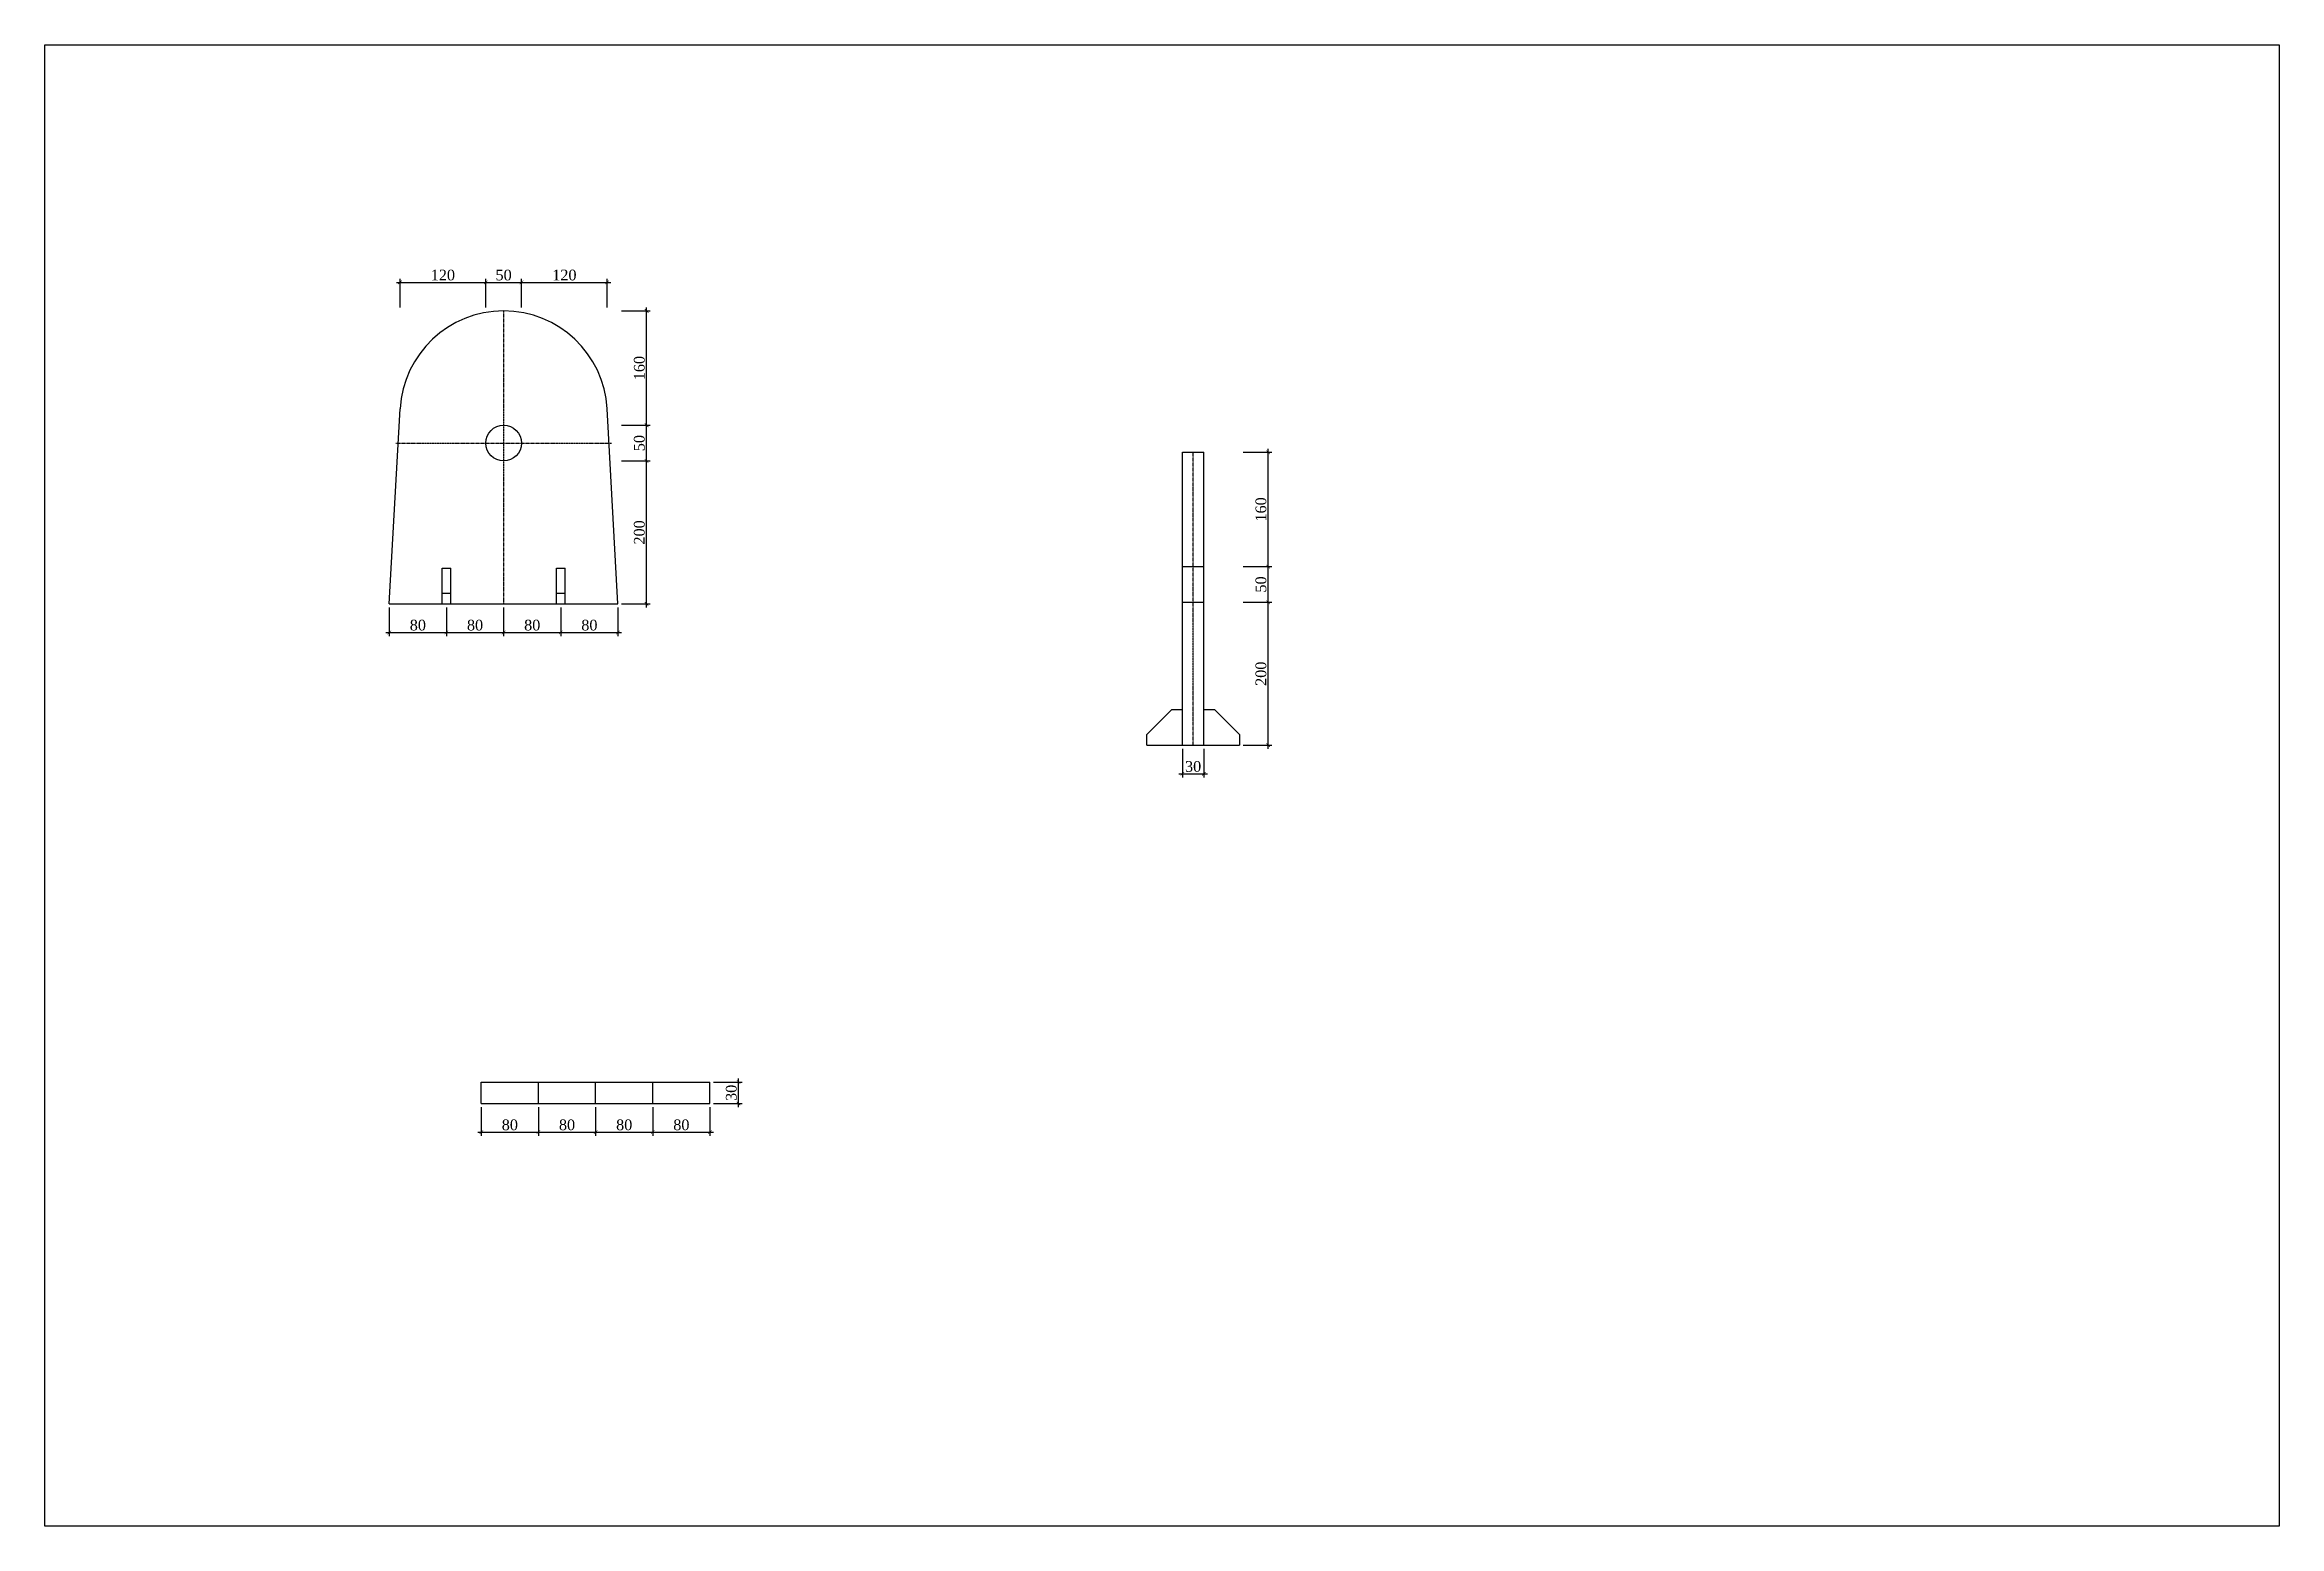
# Model space of a CAD drawing. Extents: x -6092 to 56444, y -2366 to 39110.
import ezdxf

# ---------------------------------------------------------------- set-up
doc = ezdxf.new("R2010")
doc.units = 0
doc.linetypes.add('CENTER', pattern=[2, 1.25, -0.25, 0.25, -0.25])
doc.layers.get('0').update_dxf_attribs({"linetype": 'CONTINUOUS'})
doc.layers.get('Defpoints').update_dxf_attribs({"linetype": 'CONTINUOUS'})
doc.styles.add('dd', font='times.ttf')
doc.dimstyles.get("Standard").update_dxf_attribs({"dimtxt": 0.18, "dimasz": 0.18, "dimexe": 0.18, "dimexo": 0.0625, "dimgap": 0.09, "dimtad": 0, "dimtih": 1, "dimtoh": 1, "dimdec": 4, "dimzin": 0, "dimdsep": 46, "dimtxsty": 'Standard', "dimcen": 0.09, "dimadec": 0, "dimazin": 0, "dimtfac": 1, "dimtdec": 4, "dimtofl": 0, "dimtmove": 0, "dimatfit": 3, "dimfxl": 1, "dimtolj": 1, "dimtzin": 0, "dimarcsym": 0})

# ---------------------------------------------------------------- blocks, each defined once
blk = doc.blocks.new('_ArchTick')
at = {"color": 0, "linetype": 'ByBlock', "const_width": 0.15}
blk.add_lwpolyline([(-0.5, -0.5), (0.5, 0.5)], dxfattribs=at)
blk = doc.blocks.new('*D0')
at = {"color": 0, "lineweight": -2, "transparency": 16777216}
for p, q in [((3551, 23357), (3551, 22557)), ((5151, 23357), (5151, 22557)), ((3451, 22657), (5251, 22657))]:
    blk.add_line(p, q, dxfattribs=at)
at = {"layer": 'Defpoints', "color": 0, "transparency": 16777216}
for p in [(3551, 23457), (5151, 23457), (5151, 22657)]:
    blk.add_point(p, dxfattribs=at)
at = {"color": 0, "lineweight": -2, "transparency": 16777216, "xscale": 100, "yscale": 100, "zscale": 100, "rotation": 180}
blk.add_blockref('_ArchTick', (3551, 22657), dxfattribs=at)
at = {"color": 0, "lineweight": -2, "transparency": 16777216, "xscale": 100, "yscale": 100, "zscale": 100}
blk.add_blockref('_ArchTick', (5151, 22657), dxfattribs=at)
at = {"color": 0, "transparency": 16777216, "insert": (4351, 22860), "char_height": 300, "attachment_point": 5, "style": 'dd'}
blk.add_mtext('\\A1;80', dxfattribs=at)
blk = doc.blocks.new('*D1')
at = {"color": 0, "lineweight": -2, "transparency": 16777216}
for p, q in [((5151, 23357), (5151, 22557)), ((6751, 23357), (6751, 22557)), ((5051, 22657), (6851, 22657))]:
    blk.add_line(p, q, dxfattribs=at)
at = {"layer": 'Defpoints', "color": 0, "transparency": 16777216}
for p in [(5151, 23457), (6751, 23457), (6751, 22657)]:
    blk.add_point(p, dxfattribs=at)
at = {"color": 0, "lineweight": -2, "transparency": 16777216, "xscale": 100, "yscale": 100, "zscale": 100, "rotation": 180}
blk.add_blockref('_ArchTick', (5151, 22657), dxfattribs=at)
at = {"color": 0, "lineweight": -2, "transparency": 16777216, "xscale": 100, "yscale": 100, "zscale": 100}
blk.add_blockref('_ArchTick', (6751, 22657), dxfattribs=at)
at = {"color": 0, "transparency": 16777216, "insert": (5951, 22860), "char_height": 300, "attachment_point": 5, "style": 'dd'}
blk.add_mtext('\\A1;80', dxfattribs=at)
blk = doc.blocks.new('*D2')
at = {"color": 0, "lineweight": -2, "transparency": 16777216}
for p, q in [((6751, 23357), (6751, 22557)), ((8351, 23357), (8351, 22557)), ((6651, 22657), (8451, 22657))]:
    blk.add_line(p, q, dxfattribs=at)
at = {"layer": 'Defpoints', "color": 0, "transparency": 16777216}
for p in [(6751, 23457), (8351, 23457), (8351, 22657)]:
    blk.add_point(p, dxfattribs=at)
at = {"color": 0, "lineweight": -2, "transparency": 16777216, "xscale": 100, "yscale": 100, "zscale": 100, "rotation": 180}
blk.add_blockref('_ArchTick', (6751, 22657), dxfattribs=at)
at = {"color": 0, "lineweight": -2, "transparency": 16777216, "xscale": 100, "yscale": 100, "zscale": 100}
blk.add_blockref('_ArchTick', (8351, 22657), dxfattribs=at)
at = {"color": 0, "transparency": 16777216, "insert": (7551, 22860), "char_height": 300, "attachment_point": 5, "style": 'dd'}
blk.add_mtext('\\A1;80', dxfattribs=at)
blk = doc.blocks.new('*D3')
at = {"color": 0, "lineweight": -2, "transparency": 16777216}
for p, q in [((8351, 23357), (8351, 22557)), ((9951, 23357), (9951, 22557)), ((8251, 22657), (10051, 22657))]:
    blk.add_line(p, q, dxfattribs=at)
at = {"layer": 'Defpoints', "color": 0, "transparency": 16777216}
for p in [(8351, 23457), (9951, 23457), (9951, 22657)]:
    blk.add_point(p, dxfattribs=at)
at = {"color": 0, "lineweight": -2, "transparency": 16777216, "xscale": 100, "yscale": 100, "zscale": 100, "rotation": 180}
blk.add_blockref('_ArchTick', (8351, 22657), dxfattribs=at)
at = {"color": 0, "lineweight": -2, "transparency": 16777216, "xscale": 100, "yscale": 100, "zscale": 100}
blk.add_blockref('_ArchTick', (9951, 22657), dxfattribs=at)
at = {"color": 0, "transparency": 16777216, "insert": (9151, 22860), "char_height": 300, "attachment_point": 5, "style": 'dd'}
blk.add_mtext('\\A1;80', dxfattribs=at)
blk = doc.blocks.new('*D4')
at = {"color": 0, "lineweight": -2, "transparency": 16777216}
for p, q in [((10751, 23357), (10751, 27557)), ((10051, 27457), (10851, 27457)), ((10051, 23457), (10851, 23457))]:
    blk.add_line(p, q, dxfattribs=at)
at = {"layer": 'Defpoints', "color": 0, "transparency": 16777216}
for p in [(9951, 27457), (10751, 27457), (9951, 23457)]:
    blk.add_point(p, dxfattribs=at)
at = {"color": 0, "lineweight": -2, "transparency": 16777216, "xscale": 100, "yscale": 100, "zscale": 100}
for p, rotation in [((10751, 27457), 90), ((10751, 23457), 270)]:
    blk.add_blockref('_ArchTick', p, dxfattribs=dict(at, rotation=rotation))
at = {"color": 0, "transparency": 16777216, "insert": (10549, 25457), "char_height": 300, "attachment_point": 5, "rotation": 90, "style": 'dd'}
blk.add_mtext('\\A1;200', dxfattribs=at)
blk = doc.blocks.new('*D5')
at = {"color": 0, "lineweight": -2, "transparency": 16777216}
for p, q in [((10051, 28457), (10851, 28457)), ((10751, 27357), (10751, 28557)), ((10051, 27457), (10851, 27457))]:
    blk.add_line(p, q, dxfattribs=at)
at = {"layer": 'Defpoints', "color": 0, "transparency": 16777216}
for p in [(9951, 28457), (10751, 28457), (9951, 27457)]:
    blk.add_point(p, dxfattribs=at)
at = {"color": 0, "lineweight": -2, "transparency": 16777216, "xscale": 100, "yscale": 100, "zscale": 100}
for p, rotation in [((10751, 28457), 90), ((10751, 27457), 270)]:
    blk.add_blockref('_ArchTick', p, dxfattribs=dict(at, rotation=rotation))
at = {"color": 0, "transparency": 16777216, "insert": (10549, 27957), "char_height": 300, "attachment_point": 5, "rotation": 90, "style": 'dd'}
blk.add_mtext('\\A1;50', dxfattribs=at)
blk = doc.blocks.new('*D6')
at = {"color": 0, "lineweight": -2, "transparency": 16777216}
for p, q in [((10051, 31657), (10851, 31657)), ((10751, 28357), (10751, 31757)), ((10051, 28457), (10851, 28457))]:
    blk.add_line(p, q, dxfattribs=at)
at = {"layer": 'Defpoints', "color": 0, "transparency": 16777216}
for p in [(9951, 31657), (10751, 31657), (9951, 28457)]:
    blk.add_point(p, dxfattribs=at)
at = {"color": 0, "lineweight": -2, "transparency": 16777216, "xscale": 100, "yscale": 100, "zscale": 100}
for p, rotation in [((10751, 31657), 90), ((10751, 28457), 270)]:
    blk.add_blockref('_ArchTick', p, dxfattribs=dict(at, rotation=rotation))
at = {"color": 0, "transparency": 16777216, "insert": (10549, 30057), "char_height": 300, "attachment_point": 5, "rotation": 90, "style": 'dd'}
blk.add_mtext('\\A1;160', dxfattribs=at)
blk = doc.blocks.new('*D7')
at = {"color": 0, "lineweight": -2, "transparency": 16777216}
for p, q in [((3851, 31757), (3851, 32557)), ((6251, 31757), (6251, 32557)), ((3751, 32457), (6351, 32457))]:
    blk.add_line(p, q, dxfattribs=at)
at = {"layer": 'Defpoints', "color": 0, "transparency": 16777216}
for p in [(6251, 32457), (3851, 31657), (6251, 31657)]:
    blk.add_point(p, dxfattribs=at)
at = {"color": 0, "lineweight": -2, "transparency": 16777216, "xscale": 100, "yscale": 100, "zscale": 100, "rotation": 180}
blk.add_blockref('_ArchTick', (3851, 32457), dxfattribs=at)
at = {"color": 0, "lineweight": -2, "transparency": 16777216, "xscale": 100, "yscale": 100, "zscale": 100}
blk.add_blockref('_ArchTick', (6251, 32457), dxfattribs=at)
at = {"color": 0, "transparency": 16777216, "insert": (5051, 32660), "char_height": 300, "attachment_point": 5, "style": 'dd'}
blk.add_mtext('\\A1;120', dxfattribs=at)
blk = doc.blocks.new('*D8')
at = {"color": 0, "lineweight": -2, "transparency": 16777216}
for p, q in [((6251, 31757), (6251, 32557)), ((7251, 31757), (7251, 32557)), ((6151, 32457), (7351, 32457))]:
    blk.add_line(p, q, dxfattribs=at)
at = {"layer": 'Defpoints', "color": 0, "transparency": 16777216}
for p in [(7251, 32457), (6251, 31657), (7251, 31657)]:
    blk.add_point(p, dxfattribs=at)
at = {"color": 0, "lineweight": -2, "transparency": 16777216, "xscale": 100, "yscale": 100, "zscale": 100, "rotation": 180}
blk.add_blockref('_ArchTick', (6251, 32457), dxfattribs=at)
at = {"color": 0, "lineweight": -2, "transparency": 16777216, "xscale": 100, "yscale": 100, "zscale": 100}
blk.add_blockref('_ArchTick', (7251, 32457), dxfattribs=at)
at = {"color": 0, "transparency": 16777216, "insert": (6751, 32660), "char_height": 300, "attachment_point": 5, "style": 'dd'}
blk.add_mtext('\\A1;50', dxfattribs=at)
blk = doc.blocks.new('*D9')
at = {"color": 0, "lineweight": -2, "transparency": 16777216}
for p, q in [((7251, 31757), (7251, 32557)), ((9651, 31757), (9651, 32557)), ((7151, 32457), (9751, 32457))]:
    blk.add_line(p, q, dxfattribs=at)
at = {"layer": 'Defpoints', "color": 0, "transparency": 16777216}
for p in [(9651, 32457), (7251, 31657), (9651, 31657)]:
    blk.add_point(p, dxfattribs=at)
at = {"color": 0, "lineweight": -2, "transparency": 16777216, "xscale": 100, "yscale": 100, "zscale": 100, "rotation": 180}
blk.add_blockref('_ArchTick', (7251, 32457), dxfattribs=at)
at = {"color": 0, "lineweight": -2, "transparency": 16777216, "xscale": 100, "yscale": 100, "zscale": 100}
blk.add_blockref('_ArchTick', (9651, 32457), dxfattribs=at)
at = {"color": 0, "transparency": 16777216, "insert": (8451, 32660), "char_height": 300, "attachment_point": 5, "style": 'dd'}
blk.add_mtext('\\A1;120', dxfattribs=at)
blk = doc.blocks.new('*D11')
at = {"color": 0, "lineweight": -2, "transparency": 16777216}
for p, q in [((25747, 19400), (25747, 18600)), ((26347, 19400), (26347, 18600)), ((25647, 18700), (26447, 18700))]:
    blk.add_line(p, q, dxfattribs=at)
at = {"layer": 'Defpoints', "color": 0, "transparency": 16777216}
for p in [(25747, 19500), (26347, 19500), (26347, 18700)]:
    blk.add_point(p, dxfattribs=at)
at = {"color": 0, "lineweight": -2, "transparency": 16777216, "xscale": 100, "yscale": 100, "zscale": 100, "rotation": 180}
blk.add_blockref('_ArchTick', (25747, 18700), dxfattribs=at)
at = {"color": 0, "lineweight": -2, "transparency": 16777216, "xscale": 100, "yscale": 100, "zscale": 100}
blk.add_blockref('_ArchTick', (26347, 18700), dxfattribs=at)
at = {"color": 0, "transparency": 16777216, "insert": (26047, 18903), "char_height": 300, "attachment_point": 5, "style": 'dd'}
blk.add_mtext('\\A1;30', dxfattribs=at)
blk = doc.blocks.new('*D12')
at = {"color": 0, "lineweight": -2, "transparency": 16777216}
for p, q in [((27447, 23500), (28247, 23500)), ((28147, 19400), (28147, 23600)), ((27447, 19500), (28247, 19500))]:
    blk.add_line(p, q, dxfattribs=at)
at = {"layer": 'Defpoints', "color": 0, "transparency": 16777216}
for p in [(27347, 23500), (28147, 23500), (27347, 19500)]:
    blk.add_point(p, dxfattribs=at)
at = {"color": 0, "lineweight": -2, "transparency": 16777216, "xscale": 100, "yscale": 100, "zscale": 100}
for p, rotation in [((28147, 23500), 90), ((28147, 19500), 270)]:
    blk.add_blockref('_ArchTick', p, dxfattribs=dict(at, rotation=rotation))
at = {"color": 0, "transparency": 16777216, "insert": (27945, 21500), "char_height": 300, "attachment_point": 5, "rotation": 90, "style": 'dd'}
blk.add_mtext('\\A1;200', dxfattribs=at)
blk = doc.blocks.new('*D13')
at = {"color": 0, "lineweight": -2, "transparency": 16777216}
for p, q in [((27447, 24500), (28247, 24500)), ((28147, 23400), (28147, 24600)), ((27447, 23500), (28247, 23500))]:
    blk.add_line(p, q, dxfattribs=at)
at = {"layer": 'Defpoints', "color": 0, "transparency": 16777216}
for p in [(27347, 24500), (28147, 24500), (27347, 23500)]:
    blk.add_point(p, dxfattribs=at)
at = {"color": 0, "lineweight": -2, "transparency": 16777216, "xscale": 100, "yscale": 100, "zscale": 100}
for p, rotation in [((28147, 24500), 90), ((28147, 23500), 270)]:
    blk.add_blockref('_ArchTick', p, dxfattribs=dict(at, rotation=rotation))
at = {"color": 0, "transparency": 16777216, "insert": (27945, 24000), "char_height": 300, "attachment_point": 5, "rotation": 90, "style": 'dd'}
blk.add_mtext('\\A1;50', dxfattribs=at)
blk = doc.blocks.new('*D14')
at = {"color": 0, "lineweight": -2, "transparency": 16777216}
for p, q in [((27447, 27700), (28247, 27700)), ((28147, 24400), (28147, 27800)), ((27447, 24500), (28247, 24500))]:
    blk.add_line(p, q, dxfattribs=at)
at = {"layer": 'Defpoints', "color": 0, "transparency": 16777216}
for p in [(27347, 27700), (28147, 27700), (27347, 24500)]:
    blk.add_point(p, dxfattribs=at)
at = {"color": 0, "lineweight": -2, "transparency": 16777216, "xscale": 100, "yscale": 100, "zscale": 100}
for p, rotation in [((28147, 27700), 90), ((28147, 24500), 270)]:
    blk.add_blockref('_ArchTick', p, dxfattribs=dict(at, rotation=rotation))
at = {"color": 0, "transparency": 16777216, "insert": (27945, 26100), "char_height": 300, "attachment_point": 5, "rotation": 90, "style": 'dd'}
blk.add_mtext('\\A1;160', dxfattribs=at)
blk = doc.blocks.new('*D15')
at = {"color": 0, "lineweight": -2, "transparency": 16777216}
for p, q in [((6125, 9369), (6125, 8569)), ((7725, 9369), (7725, 8569)), ((6025, 8669), (7825, 8669))]:
    blk.add_line(p, q, dxfattribs=at)
at = {"layer": 'Defpoints', "color": 0, "transparency": 16777216}
for p in [(6125, 9469), (7725, 9469), (7725, 8669)]:
    blk.add_point(p, dxfattribs=at)
at = {"color": 0, "lineweight": -2, "transparency": 16777216, "xscale": 100, "yscale": 100, "zscale": 100, "rotation": 180}
blk.add_blockref('_ArchTick', (6125, 8669), dxfattribs=at)
at = {"color": 0, "lineweight": -2, "transparency": 16777216, "xscale": 100, "yscale": 100, "zscale": 100}
blk.add_blockref('_ArchTick', (7725, 8669), dxfattribs=at)
at = {"color": 0, "transparency": 16777216, "insert": (6925, 8871), "char_height": 300, "attachment_point": 5, "style": 'dd'}
blk.add_mtext('\\A1;80', dxfattribs=at)
blk = doc.blocks.new('*D16')
at = {"color": 0, "lineweight": -2, "transparency": 16777216}
for p, q in [((7725, 9369), (7725, 8569)), ((9325, 9369), (9325, 8569)), ((7625, 8669), (9425, 8669))]:
    blk.add_line(p, q, dxfattribs=at)
at = {"layer": 'Defpoints', "color": 0, "transparency": 16777216}
for p in [(7725, 9469), (9325, 9469), (9325, 8669)]:
    blk.add_point(p, dxfattribs=at)
at = {"color": 0, "lineweight": -2, "transparency": 16777216, "xscale": 100, "yscale": 100, "zscale": 100, "rotation": 180}
blk.add_blockref('_ArchTick', (7725, 8669), dxfattribs=at)
at = {"color": 0, "lineweight": -2, "transparency": 16777216, "xscale": 100, "yscale": 100, "zscale": 100}
blk.add_blockref('_ArchTick', (9325, 8669), dxfattribs=at)
at = {"color": 0, "transparency": 16777216, "insert": (8525, 8871), "char_height": 300, "attachment_point": 5, "style": 'dd'}
blk.add_mtext('\\A1;80', dxfattribs=at)
blk = doc.blocks.new('*D17')
at = {"color": 0, "lineweight": -2, "transparency": 16777216}
for p, q in [((9325, 9369), (9325, 8569)), ((10925, 9369), (10925, 8569)), ((9225, 8669), (11025, 8669))]:
    blk.add_line(p, q, dxfattribs=at)
at = {"layer": 'Defpoints', "color": 0, "transparency": 16777216}
for p in [(9325, 9469), (10925, 9469), (10925, 8669)]:
    blk.add_point(p, dxfattribs=at)
at = {"color": 0, "lineweight": -2, "transparency": 16777216, "xscale": 100, "yscale": 100, "zscale": 100, "rotation": 180}
blk.add_blockref('_ArchTick', (9325, 8669), dxfattribs=at)
at = {"color": 0, "lineweight": -2, "transparency": 16777216, "xscale": 100, "yscale": 100, "zscale": 100}
blk.add_blockref('_ArchTick', (10925, 8669), dxfattribs=at)
at = {"color": 0, "transparency": 16777216, "insert": (10125, 8871), "char_height": 300, "attachment_point": 5, "style": 'dd'}
blk.add_mtext('\\A1;80', dxfattribs=at)
blk = doc.blocks.new('*D18')
at = {"color": 0, "lineweight": -2, "transparency": 16777216}
for p, q in [((10925, 9369), (10925, 8569)), ((12525, 9369), (12525, 8569)), ((10825, 8669), (12625, 8669))]:
    blk.add_line(p, q, dxfattribs=at)
at = {"layer": 'Defpoints', "color": 0, "transparency": 16777216}
for p in [(10925, 9469), (12525, 9469), (12525, 8669)]:
    blk.add_point(p, dxfattribs=at)
at = {"color": 0, "lineweight": -2, "transparency": 16777216, "xscale": 100, "yscale": 100, "zscale": 100, "rotation": 180}
blk.add_blockref('_ArchTick', (10925, 8669), dxfattribs=at)
at = {"color": 0, "lineweight": -2, "transparency": 16777216, "xscale": 100, "yscale": 100, "zscale": 100}
blk.add_blockref('_ArchTick', (12525, 8669), dxfattribs=at)
at = {"color": 0, "transparency": 16777216, "insert": (11725, 8871), "char_height": 300, "attachment_point": 5, "style": 'dd'}
blk.add_mtext('\\A1;80', dxfattribs=at)
blk = doc.blocks.new('*D19')
at = {"color": 0, "lineweight": -2, "transparency": 16777216}
for p, q in [((12625, 10069), (13425, 10069)), ((13325, 9369), (13325, 10169)), ((12625, 9469), (13425, 9469))]:
    blk.add_line(p, q, dxfattribs=at)
at = {"layer": 'Defpoints', "color": 0, "transparency": 16777216}
for p in [(12525, 10069), (13325, 10069), (12525, 9469)]:
    blk.add_point(p, dxfattribs=at)
at = {"color": 0, "lineweight": -2, "transparency": 16777216, "xscale": 100, "yscale": 100, "zscale": 100}
for p, rotation in [((13325, 10069), 90), ((13325, 9469), 270)]:
    blk.add_blockref('_ArchTick', p, dxfattribs=dict(at, rotation=rotation))
at = {"color": 0, "transparency": 16777216, "insert": (13123, 9769), "char_height": 300, "attachment_point": 5, "rotation": 90, "style": 'dd'}
blk.add_mtext('\\A1;30', dxfattribs=at)

msp = doc.modelspace()

# ---------------------------------------------------------------- linework, layer by layer
at = {"linetype": 'CENTER', "ltscale": 5}
for p, q in [((6751.22664, 31657.01617), (6751.22664, 23457.01617)), ((3731.22664, 27957.01617), (9771.22664, 27957.01617)), ((26047.15119, 19500.15768), (26047.15119, 27700.15768))]:
    msp.add_line(p, q, dxfattribs=at)
for p, q in [((3551.22664, 23457.01617), (3855.72349, 28918.45203)), ((9951.22664, 23457.01617), (9646.72978, 28918.45203)), ((25747.15119, 19500.15768), (25747.15119, 27700.15768)), ((25747.15119, 27700.15768), (26347.15119, 27700.15768)), ((26347.15119, 19500.15768), (26347.15119, 27700.15768)), ((5031.22664, 23457.01617), (5031.22664, 24457.01617)), ((5031.22664, 24457.01617), (5271.22664, 24457.01617)), ((5271.22664, 23457.01617), (5271.22664, 24457.01617)), ((8231.22664, 23457.01617), (8231.22664, 24457.01617)), ((8231.22664, 24457.01617), (8471.22664, 24457.01617)), ((8471.22664, 23457.01617), (8471.22664, 24457.01617)), ((25747.15119, 24500.15768), (26347.15119, 24500.15768)), ((3551.22664, 23457.01617), (9951.22664, 23457.01617)), ((5031.22664, 23757.01617), (5271.22664, 23757.01617)), ((8231.22664, 23757.01617), (8471.22664, 23757.01617)), ((25747.15119, 23500.15768), (26347.15119, 23500.15768)), ((24747.15119, 19800.15768), (25447.15119, 20500.15768)), ((25447.15119, 20500.15768), (25747.15119, 20500.15768)), ((26347.15119, 20500.15768), (26647.15119, 20500.15768)), ((26647.15119, 20500.15768), (27347.15119, 19800.15768)), ((24747.15119, 19500.15768), (24747.15119, 19800.15768)), ((24747.15119, 19500.15768), (25747.15119, 19500.15768)), ((25747.15119, 19500.15768), (26347.15119, 19500.15768)), ((26347.15119, 19500.15768), (27347.15119, 19500.15768)), ((27347.15119, 19800.15768), (27347.15119, 19500.15768)), ((6125.11214, 10068.61767), (12525.11214, 10068.61767)), ((6125.11214, 9468.61767), (6125.11214, 10068.61767)), ((7725.11214, 9468.61767), (7725.11214, 10068.61767)), ((9325.11214, 9468.61767), (9325.11214, 10068.61767)), ((10925.11214, 9468.61767), (10925.11214, 10068.61767)), ((12525.11214, 9468.61767), (12525.11214, 10068.61767)), ((6125.11214, 9468.61767), (12525.11214, 9468.61767))]:
    msp.add_line(p, q)
msp.add_lwpolyline([(-6092.39669, 39110.23755), (56443.53417, 39110.23755), (56443.53417, -2365.91432), (-6092.39669, -2365.91432)], close=True)
msp.add_circle((6751.22664, 27957.01617), 500)
msp.add_arc((6751.22664, 28757.01617), 2900, 3.1911646212, 176.8088353788)

# ---------------------------------------------------------------- dimensions: what is measured, and where the dimension line sits
for p1, p2, distance, text, override, picture, middle in [((3851.22664, 31657.01617), (6251.22664, 31657.01617), 800, '120', {"dimtxt": 300, "dimasz": 100, "dimexe": 100, "dimexo": 100, "dimgap": 50, "dimtad": 1, "dimjust": 0, "dimtih": 1, "dimtxsty": 'dd', "dimblk1": 'ArchTick', "dimblk2": 'ArchTick', "dimsah": 1, "dimdle": 100}, '*D7', (5051.22664, 32659.6117)), ((6251.22664, 31657.01617), (7251.22664, 31657.01617), 800, '50', {"dimtxt": 300, "dimasz": 100, "dimexe": 100, "dimexo": 100, "dimgap": 50, "dimtad": 1, "dimjust": 0, "dimtih": 1, "dimtxsty": 'dd', "dimblk1": 'ArchTick', "dimblk2": 'ArchTick', "dimsah": 1, "dimdle": 100}, '*D8', (6751.22664, 32659.6117)), ((7251.22664, 31657.01617), (9651.22664, 31657.01617), 800, '120', {"dimtxt": 300, "dimasz": 100, "dimexe": 100, "dimexo": 100, "dimgap": 50, "dimtad": 1, "dimjust": 0, "dimtih": 1, "dimtxsty": 'dd', "dimblk1": 'ArchTick', "dimblk2": 'ArchTick', "dimsah": 1, "dimdle": 100}, '*D9', (8451.22664, 32659.6117)), ((9951.22664, 28457.01617), (9951.22664, 31657.01617), -800, '160', {"dimtxt": 300, "dimasz": 100, "dimexe": 100, "dimexo": 100, "dimgap": 50, "dimtad": 1, "dimjust": 0, "dimtih": 0, "dimtxsty": 'dd', "dimblk1": 'ArchTick', "dimblk2": 'ArchTick', "dimsah": 1, "dimdle": 100}, '*D6', (10548.63111, 30057.01617)), ((9951.22664, 27457.01617), (9951.22664, 28457.01617), -800, '50', {"dimtxt": 300, "dimasz": 100, "dimexe": 100, "dimexo": 100, "dimgap": 50, "dimtad": 1, "dimjust": 0, "dimtih": 0, "dimtxsty": 'dd', "dimblk1": 'ArchTick', "dimblk2": 'ArchTick', "dimsah": 1, "dimdle": 100}, '*D5', (10548.63111, 27957.01617)), ((9951.22664, 23457.01617), (9951.22664, 27457.01617), -800, '200', {"dimtxt": 300, "dimasz": 100, "dimexe": 100, "dimexo": 100, "dimgap": 50, "dimtad": 1, "dimjust": 0, "dimtih": 0, "dimtxsty": 'dd', "dimblk1": 'ArchTick', "dimblk2": 'ArchTick', "dimsah": 1, "dimdle": 100}, '*D4', (10548.63111, 25457.01617)), ((27347.15119, 24500.15768), (27347.15119, 27700.15768), -800, '160', {"dimtxt": 300, "dimasz": 100, "dimexe": 100, "dimexo": 100, "dimgap": 50, "dimtad": 1, "dimjust": 0, "dimtih": 0, "dimtxsty": 'dd', "dimblk1": 'ArchTick', "dimblk2": 'ArchTick', "dimsah": 1, "dimdle": 100}, '*D14', (27944.55566, 26100.15768)), ((27347.15119, 23500.15768), (27347.15119, 24500.15768), -800, '50', {"dimtxt": 300, "dimasz": 100, "dimexe": 100, "dimexo": 100, "dimgap": 50, "dimtad": 1, "dimjust": 0, "dimtih": 0, "dimtxsty": 'dd', "dimblk1": 'ArchTick', "dimblk2": 'ArchTick', "dimsah": 1, "dimdle": 100}, '*D13', (27944.55566, 24000.15768)), ((3551.22664, 23457.01617), (5151.22664, 23457.01617), -800, '80', {"dimtxt": 300, "dimasz": 100, "dimexe": 100, "dimexo": 100, "dimgap": 50, "dimtad": 1, "dimjust": 0, "dimtih": 0, "dimtxsty": 'dd', "dimblk1": 'ArchTick', "dimblk2": 'ArchTick', "dimsah": 1, "dimdle": 100}, '*D0', (4351.22664, 22859.6117)), ((5151.22664, 23457.01617), (6751.22664, 23457.01617), -800, '80', {"dimtxt": 300, "dimasz": 100, "dimexe": 100, "dimexo": 100, "dimgap": 50, "dimtad": 1, "dimjust": 0, "dimtih": 0, "dimtxsty": 'dd', "dimblk1": 'ArchTick', "dimblk2": 'ArchTick', "dimsah": 1, "dimdle": 100}, '*D1', (5951.22664, 22859.6117)), ((6751.22664, 23457.01617), (8351.22664, 23457.01617), -800, '80', {"dimtxt": 300, "dimasz": 100, "dimexe": 100, "dimexo": 100, "dimgap": 50, "dimtad": 1, "dimjust": 0, "dimtih": 0, "dimtxsty": 'dd', "dimblk1": 'ArchTick', "dimblk2": 'ArchTick', "dimsah": 1, "dimdle": 100}, '*D2', (7551.22664, 22859.6117)), ((8351.22664, 23457.01617), (9951.22664, 23457.01617), -800, '80', {"dimtxt": 300, "dimasz": 100, "dimexe": 100, "dimexo": 100, "dimgap": 50, "dimtad": 1, "dimjust": 0, "dimtih": 0, "dimtxsty": 'dd', "dimblk1": 'ArchTick', "dimblk2": 'ArchTick', "dimsah": 1, "dimdle": 100}, '*D3', (9151.22664, 22859.6117)), ((27347.15119, 19500.15768), (27347.15119, 23500.15768), -800, '200', {"dimtxt": 300, "dimasz": 100, "dimexe": 100, "dimexo": 100, "dimgap": 50, "dimtad": 1, "dimjust": 0, "dimtih": 0, "dimtxsty": 'dd', "dimblk1": 'ArchTick', "dimblk2": 'ArchTick', "dimsah": 1, "dimdle": 100}, '*D12', (27944.55566, 21500.15768)), ((25747.15119, 19500.15768), (26347.15119, 19500.15768), -800, '30', {"dimtxt": 300, "dimasz": 100, "dimexe": 100, "dimexo": 100, "dimgap": 50, "dimtad": 1, "dimjust": 0, "dimtih": 0, "dimtxsty": 'dd', "dimblk1": 'ArchTick', "dimblk2": 'ArchTick', "dimsah": 1, "dimdle": 100}, '*D11', (26047.15119, 18902.7532)), ((12525.11214, 9468.61767), (12525.11214, 10068.61767), -800, '30', {"dimtxt": 300, "dimasz": 100, "dimexe": 100, "dimexo": 100, "dimgap": 50, "dimtad": 1, "dimjust": 0, "dimtih": 0, "dimtxsty": 'dd', "dimblk1": 'ArchTick', "dimblk2": 'ArchTick', "dimsah": 1, "dimdle": 100}, '*D19', (13122.51661, 9768.61767)), ((6125.11214, 9468.61767), (7725.11214, 9468.61767), -800, '80', {"dimtxt": 300, "dimasz": 100, "dimexe": 100, "dimexo": 100, "dimgap": 50, "dimtad": 1, "dimjust": 0, "dimtih": 0, "dimtxsty": 'dd', "dimblk1": 'ArchTick', "dimblk2": 'ArchTick', "dimsah": 1, "dimdle": 100}, '*D15', (6925.11214, 8871.2132)), ((7725.11214, 9468.61767), (9325.11214, 9468.61767), -800, '80', {"dimtxt": 300, "dimasz": 100, "dimexe": 100, "dimexo": 100, "dimgap": 50, "dimtad": 1, "dimjust": 0, "dimtih": 0, "dimtxsty": 'dd', "dimblk1": 'ArchTick', "dimblk2": 'ArchTick', "dimsah": 1, "dimdle": 100}, '*D16', (8525.11214, 8871.2132)), ((9325.11214, 9468.61767), (10925.11214, 9468.61767), -800, '80', {"dimtxt": 300, "dimasz": 100, "dimexe": 100, "dimexo": 100, "dimgap": 50, "dimtad": 1, "dimjust": 0, "dimtih": 0, "dimtxsty": 'dd', "dimblk1": 'ArchTick', "dimblk2": 'ArchTick', "dimsah": 1, "dimdle": 100}, '*D17', (10125.11214, 8871.2132)), ((10925.11214, 9468.61767), (12525.11214, 9468.61767), -800, '80', {"dimtxt": 300, "dimasz": 100, "dimexe": 100, "dimexo": 100, "dimgap": 50, "dimtad": 1, "dimjust": 0, "dimtih": 0, "dimtxsty": 'dd', "dimblk1": 'ArchTick', "dimblk2": 'ArchTick', "dimsah": 1, "dimdle": 100}, '*D18', (11725.11214, 8871.2132))]:
    dim = msp.add_aligned_dim(p1=p1, p2=p2, distance=distance, text=text, dimstyle='Standard', override=override)
    dim.commit()
    dim.dimension.update_dxf_attribs({"geometry": picture, "text_midpoint": middle})

doc.saveas('drawing.dxf')
